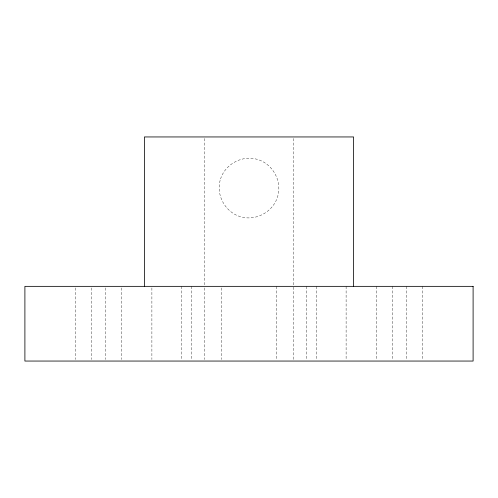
<?xml version="1.0" encoding="UTF-8"?>
<svg xmlns="http://www.w3.org/2000/svg" width="498" height="498" viewBox="0 0 498 498"><rect width="100%" height="100%" fill="white"/><g stroke="black" fill="none" stroke-linecap="round" stroke-linejoin="round"><path stroke-width="0.37" stroke-dasharray="2.49 1.87" d="M422.678 286.35L422.678 359.494M406.262 286.35L406.262 359.494M392.798 286.35L392.798 359.494M376.382 286.35L376.382 359.494M346.11 286.35L346.11 359.494M316.23 286.35L316.23 359.494M306.475 286.35L306.475 359.494M293.447 138.506L293.447 286.35M293.447 287.128L293.447 359.494M276.595 286.35L276.595 359.494M221.405 287.906L221.405 359.494M204.554 138.506L204.554 284.794M204.554 287.906L204.554 359.494M191.525 286.35L191.525 359.494M181.77 286.35L181.77 359.494M151.89 287.906L151.89 359.494M121.618 287.906L121.618 359.494M105.203 287.906L105.203 359.494M91.738 287.906L91.738 359.494M75.323 287.906L75.323 359.494M220.141 180.344C215.902 195.764 225.793 212.895 241.269 216.941C256.688 221.174 273.819 211.283 277.859 195.807C282.098 180.388 272.207 163.257 256.731 159.217C241.312 154.978 224.181 164.869 220.141 180.344"/><path stroke-width="0.75" d="M353.58 286.35L353.58 136.95L144.42 136.95L144.42 286.35M473.1 286.35L24.9 286.35L24.9 361.05L473.1 361.05L473.1 286.35"/></g></svg>
